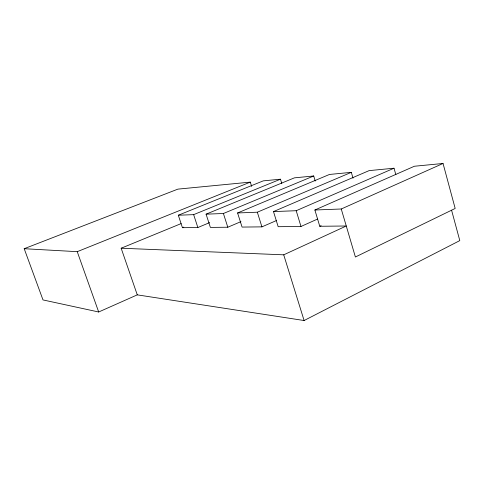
<?xml version="1.0" encoding="UTF-8"?>
<svg xmlns="http://www.w3.org/2000/svg" width="484" height="484" viewBox="0 0 484 484"><rect width="100%" height="100%" fill="white"/><g stroke="black" fill="none" stroke-linecap="round" stroke-linejoin="round"><path stroke-width="0.73" d="M251.638 186.394L250.301 182.123L177.882 189.129L24.2 248.709L42.997 299.929L98.682 311.992L137.274 294.859L304.103 320.529L459.8 240.608L451.578 210.213M137.274 294.859L121.157 248.219L283.721 254.826L346.266 225.998L319.761 226.27L314.872 210.002L414.407 166.242L443.041 163.471L455.178 208.459L355.395 256.998L341.256 208.991L314.872 210.002M319.761 226.27L321.134 225.653M395.851 174.712L394.024 168.214L369.129 170.622L273.49 211.587L278.167 226.7L300.988 226.464L317.522 219.077M341.256 208.991L443.041 163.471M273.49 211.587L296.196 210.715L394.024 168.214M353.005 178.148L351.324 172.346L329.477 174.458L237.583 212.96L242.067 227.075L261.923 226.869L276.461 220.541M315.223 181.034L313.717 175.982L294.399 177.852L206.081 214.17L210.377 227.401L227.801 227.226L240.953 221.624M237.583 212.96L257.331 212.204L351.324 172.346M281.803 183.539L280.478 179.201L263.266 180.865L178.318 215.229L182.438 227.692L197.859 227.534L209.645 222.61M206.081 214.17L223.402 213.504L313.717 175.982M182.438 227.692L183.829 227.117M121.157 248.219L181.131 223.596M178.318 215.229L193.642 214.642L280.478 179.201M24.2 248.709L77.234 251.668L250.301 182.123M77.234 251.668L98.682 311.992M193.642 214.642L197.859 227.534M223.402 213.504L227.801 227.226M257.331 212.204L261.923 226.869M283.721 254.826L304.103 320.529M296.196 210.715L300.988 226.464"/></g></svg>
